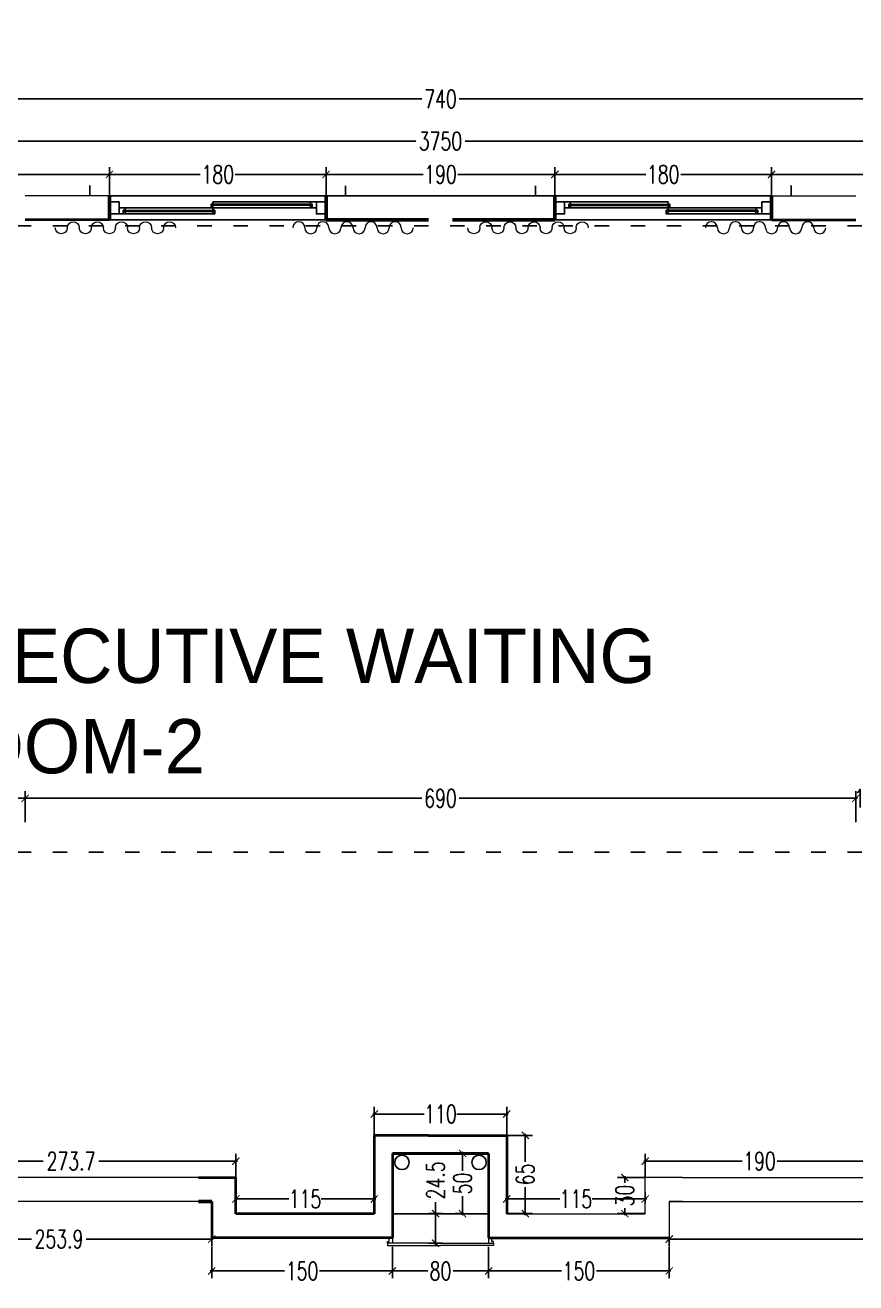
# Model space of a CAD drawing. Header units: centimetres. Extents: x -3207095 to 15275363, y -32656 to 4798027.
# Drawn here: x 686985 to 687675, y 4471515 to 4472559 of the extents above; entities that cross this region are included whole.
import ezdxf

# ---------------------------------------------------------------- set-up
doc = ezdxf.new("R2010")
doc.units = ezdxf.units.CM
doc.linetypes.add('ACAD_ISO03W100', pattern=[30, 12, -18])
doc.linetypes.add('DUZ', pattern=[500, 500])
doc.layers.get('0').update_dxf_attribs({"color": 1, "linetype": 'DUZ'})
for name, color, linetype in [('AGAC', 116, 'Continuous'), ('DIM', 1, 'DUZ'), ('PEN', 161, 'Continuous'), ('söve', 26, 'DUZ'), ('TESİSAT', 57, 'Continuous')]:
    doc.layers.add(name, color=color, linetype=linetype)
for name, color, linetype, lineweight in [('cam', 143, 'Continuous', 20), ('DUV', 220, 'Continuous', 50), ('DUVAR', 7, 'Continuous', 35), ('FE_PERDE', 205, 'Continuous', 15), ('gor25', 142, 'Continuous', 25), ('iç duvar', 7, 'Continuous', 50), ('KAPEN', 151, 'Continuous', 9)]:
    doc.layers.add(name, color=color, linetype=linetype, lineweight=lineweight)
doc.styles.add('DIM', font='ROMANSTW.SHX', dxfattribs={"width": 0.7})
doc.dimstyles.new('1_100', dxfattribs={"dimtxt": 15, "dimasz": 6, "dimexe": 6, "dimexo": 0, "dimgap": 2, "dimtad": 0, "dimdec": 1, "dimzin": 11, "dimdsep": 46, "dimtxsty": 'DIM', "dimblk": 'ARCHTICK', "dimcen": 3, "dimdle": 1.25, "dimclrt": 2, "dimadec": 0, "dimazin": 0, "dimtfac": 1.25, "dimtdec": 1, "dimtix": 1, "dimtofl": 0, "dimtmove": 1, "dimatfit": 3, "dimldrblk": 'ARCHTICK', "dimfxl": 20, "dimfxlon": 1, "dimtolj": 1, "dimtzin": 0, "dimarcsym": 0})

# ---------------------------------------------------------------- blocks, each defined once
blk = doc.blocks.new('GEN_BLOCK00601')
at = {"linetype": 'Continuous', "ltscale": 50}
for centre, start, end in [((50, 50), 0, 180), ((150, 50), 180, 0), ((250, 50), 0, 180), ((350, 50), 180, 0), ((450, 50), 0, 180), ((550, 50), 180, 0), ((650, 50), 0, 180), ((750, 50), 180, 0), ((850, 50), 0, 180), ((950, 50), 180, 0)]:
    blk.add_arc(centre, 50, start, end, dxfattribs=at)
for tag in ['FLOOR', 'Sfb']:
    blk.add_attdef(tag, (0, 0), '', height=1)
blk = doc.blocks.new('_ArchTick')
at = {"color": 0, "linetype": 'ByBlock', "const_width": 0.15}
blk.add_lwpolyline([(-0.5, -0.5), (0.5, 0.5)], dxfattribs=at)
blk = doc.blocks.new('*D561')
at = {"layer": 'Defpoints', "color": 0, "linetype": 'Continuous', "lineweight": 5, "transparency": 16777216}
for p in [(687055.2, 4472434.8), (686865.2, 4472417), (687055.2, 4472417)]:
    blk.add_point(p, dxfattribs=at)
at = {"layer": 'DIM', "color": 0, "linetype": 'Continuous', "lineweight": -2, "transparency": 16777216}
for p, q in [((686864, 4472434.8), (686945.7, 4472434.8)), ((686865.2, 4472417), (686865.2, 4472440.8)), ((687056.5, 4472434.8), (686974.7, 4472434.8)), ((687055.2, 4472417), (687055.2, 4472440.8))]:
    blk.add_line(p, q, dxfattribs=at)
at = {"layer": 'DIM', "color": 0, "linetype": 'Continuous', "lineweight": -2, "transparency": 16777216, "xscale": 6, "yscale": 6, "zscale": 6, "rotation": 180}
blk.add_blockref('_ArchTick', (686865.2, 4472434.8), dxfattribs=at)
at = {"layer": 'DIM', "color": 0, "linetype": 'Continuous', "lineweight": -2, "transparency": 16777216, "xscale": 6, "yscale": 6, "zscale": 6}
blk.add_blockref('_ArchTick', (687055.2, 4472434.8), dxfattribs=at)
at = {"layer": 'DIM', "color": 2, "linetype": 'Continuous', "lineweight": 5, "transparency": 16777216, "insert": (686960.2, 4472434.8), "char_height": 15, "attachment_point": 5, "style": 'DIM'}
blk.add_mtext('\\A1;190', dxfattribs=at)
blk = doc.blocks.new('*D562')
at = {"layer": 'Defpoints', "color": 0, "linetype": 'Continuous', "lineweight": 5, "transparency": 16777216}
for p in [(687235.2, 4472434.8), (687055.2, 4472417), (687235.2, 4472417)]:
    blk.add_point(p, dxfattribs=at)
at = {"layer": 'DIM', "color": 0, "linetype": 'Continuous', "lineweight": -2, "transparency": 16777216}
for p, q in [((687054, 4472434.8), (687130.7, 4472434.8)), ((687055.2, 4472417), (687055.2, 4472440.8)), ((687236.5, 4472434.8), (687159.7, 4472434.8)), ((687235.2, 4472417), (687235.2, 4472440.8))]:
    blk.add_line(p, q, dxfattribs=at)
at = {"layer": 'DIM', "color": 0, "linetype": 'Continuous', "lineweight": -2, "transparency": 16777216, "xscale": 6, "yscale": 6, "zscale": 6, "rotation": 180}
blk.add_blockref('_ArchTick', (687055.2, 4472434.8), dxfattribs=at)
at = {"layer": 'DIM', "color": 0, "linetype": 'Continuous', "lineweight": -2, "transparency": 16777216, "xscale": 6, "yscale": 6, "zscale": 6}
blk.add_blockref('_ArchTick', (687235.2, 4472434.8), dxfattribs=at)
at = {"layer": 'DIM', "color": 2, "linetype": 'Continuous', "lineweight": 5, "transparency": 16777216, "insert": (687145.2, 4472434.8), "char_height": 15, "attachment_point": 5, "style": 'DIM'}
blk.add_mtext('\\A1;180', dxfattribs=at)
blk = doc.blocks.new('*D563')
at = {"layer": 'Defpoints', "color": 0, "linetype": 'Continuous', "lineweight": 5, "transparency": 16777216}
for p in [(687425.2, 4472434.8), (687235.2, 4472417), (687425.2, 4472417)]:
    blk.add_point(p, dxfattribs=at)
at = {"layer": 'DIM', "color": 0, "linetype": 'Continuous', "lineweight": -2, "transparency": 16777216}
for p, q in [((687234, 4472434.8), (687315.7, 4472434.8)), ((687235.2, 4472417), (687235.2, 4472440.8)), ((687426.5, 4472434.8), (687344.7, 4472434.8)), ((687425.2, 4472417), (687425.2, 4472440.8))]:
    blk.add_line(p, q, dxfattribs=at)
at = {"layer": 'DIM', "color": 0, "linetype": 'Continuous', "lineweight": -2, "transparency": 16777216, "xscale": 6, "yscale": 6, "zscale": 6, "rotation": 180}
blk.add_blockref('_ArchTick', (687235.2, 4472434.8), dxfattribs=at)
at = {"layer": 'DIM', "color": 0, "linetype": 'Continuous', "lineweight": -2, "transparency": 16777216, "xscale": 6, "yscale": 6, "zscale": 6}
blk.add_blockref('_ArchTick', (687425.2, 4472434.8), dxfattribs=at)
at = {"layer": 'DIM', "color": 2, "linetype": 'Continuous', "lineweight": 5, "transparency": 16777216, "insert": (687330.2, 4472434.8), "char_height": 15, "attachment_point": 5, "style": 'DIM'}
blk.add_mtext('\\A1;190', dxfattribs=at)
blk = doc.blocks.new('*D564')
at = {"layer": 'Defpoints', "color": 0, "linetype": 'Continuous', "lineweight": 5, "transparency": 16777216}
for p in [(687605.2, 4472434.8), (687425.2, 4472417), (687605.2, 4472417)]:
    blk.add_point(p, dxfattribs=at)
at = {"layer": 'DIM', "color": 0, "linetype": 'Continuous', "lineweight": -2, "transparency": 16777216}
for p, q in [((687424, 4472434.8), (687500.7, 4472434.8)), ((687425.2, 4472417), (687425.2, 4472440.8)), ((687606.5, 4472434.8), (687529.7, 4472434.8)), ((687605.2, 4472417), (687605.2, 4472440.8))]:
    blk.add_line(p, q, dxfattribs=at)
at = {"layer": 'DIM', "color": 0, "linetype": 'Continuous', "lineweight": -2, "transparency": 16777216, "xscale": 6, "yscale": 6, "zscale": 6, "rotation": 180}
blk.add_blockref('_ArchTick', (687425.2, 4472434.8), dxfattribs=at)
at = {"layer": 'DIM', "color": 0, "linetype": 'Continuous', "lineweight": -2, "transparency": 16777216, "xscale": 6, "yscale": 6, "zscale": 6}
blk.add_blockref('_ArchTick', (687605.2, 4472434.8), dxfattribs=at)
at = {"layer": 'DIM', "color": 2, "linetype": 'Continuous', "lineweight": 5, "transparency": 16777216, "insert": (687515.2, 4472434.8), "char_height": 15, "attachment_point": 5, "style": 'DIM'}
blk.add_mtext('\\A1;180', dxfattribs=at)
blk = doc.blocks.new('*D565')
at = {"layer": 'Defpoints', "color": 0, "linetype": 'Continuous', "lineweight": 5, "transparency": 16777216}
for p in [(687795.2, 4472434.8), (687605.2, 4472417), (687795.2, 4472417)]:
    blk.add_point(p, dxfattribs=at)
at = {"layer": 'DIM', "color": 0, "linetype": 'Continuous', "lineweight": -2, "transparency": 16777216}
for p, q in [((687604, 4472434.8), (687685.7, 4472434.8)), ((687605.2, 4472417), (687605.2, 4472440.8)), ((687796.5, 4472434.8), (687714.7, 4472434.8)), ((687795.2, 4472417), (687795.2, 4472440.8))]:
    blk.add_line(p, q, dxfattribs=at)
at = {"layer": 'DIM', "color": 0, "linetype": 'Continuous', "lineweight": -2, "transparency": 16777216, "xscale": 6, "yscale": 6, "zscale": 6, "rotation": 180}
blk.add_blockref('_ArchTick', (687605.2, 4472434.8), dxfattribs=at)
at = {"layer": 'DIM', "color": 0, "linetype": 'Continuous', "lineweight": -2, "transparency": 16777216, "xscale": 6, "yscale": 6, "zscale": 6}
blk.add_blockref('_ArchTick', (687795.2, 4472434.8), dxfattribs=at)
at = {"layer": 'DIM', "color": 2, "linetype": 'Continuous', "lineweight": 5, "transparency": 16777216, "insert": (687700.2, 4472434.8), "char_height": 15, "attachment_point": 5, "style": 'DIM'}
blk.add_mtext('\\A1;190', dxfattribs=at)
blk = doc.blocks.new('*D576')
at = {"layer": 'Defpoints', "color": 0, "linetype": 'Continuous', "lineweight": 5, "transparency": 16777216}
for p in [(687700.2, 4472558.7), (687700.2, 4472497.4), (686960.2, 4472485.5)]:
    blk.add_point(p, dxfattribs=at)
at = {"layer": 'DIM', "color": 0, "linetype": 'Continuous', "lineweight": -2, "transparency": 16777216}
for p, q in [((687700.2, 4472517.4), (687700.2, 4472491.4)), ((686959, 4472497.4), (687314.7, 4472497.4)), ((686960.2, 4472485.5), (686960.2, 4472503.4)), ((687701.5, 4472497.4), (687345.7, 4472497.4))]:
    blk.add_line(p, q, dxfattribs=at)
at = {"layer": 'DIM', "color": 0, "linetype": 'Continuous', "lineweight": -2, "transparency": 16777216, "xscale": 6, "yscale": 6, "zscale": 6, "rotation": 180}
blk.add_blockref('_ArchTick', (686960.2, 4472497.4), dxfattribs=at)
at = {"layer": 'DIM', "color": 0, "linetype": 'Continuous', "lineweight": -2, "transparency": 16777216, "xscale": 6, "yscale": 6, "zscale": 6}
blk.add_blockref('_ArchTick', (687700.2, 4472497.4), dxfattribs=at)
at = {"layer": 'DIM', "color": 2, "linetype": 'Continuous', "lineweight": 5, "transparency": 16777216, "insert": (687330.2, 4472497.4), "char_height": 15, "attachment_point": 5, "style": 'DIM'}
blk.add_mtext('\\A1;740', dxfattribs=at)
blk = doc.blocks.new('*D553')
at = {"layer": 'Defpoints', "color": 0, "linetype": 'Continuous', "lineweight": 5, "transparency": 16777216}
for p in [(685455.2, 4472462.4), (685455.2, 4472440.8), (689205.2, 4472440.8)]:
    blk.add_point(p, dxfattribs=at)
at = {"layer": 'DIM', "color": 0, "linetype": 'Continuous', "lineweight": -2, "transparency": 16777216}
for p, q in [((685455.2, 4472442.4), (685455.2, 4472468.4)), ((689205.2, 4472442.4), (689205.2, 4472468.4)), ((685454, 4472462.4), (687309.7, 4472462.4)), ((689206.5, 4472462.4), (687350.7, 4472462.4))]:
    blk.add_line(p, q, dxfattribs=at)
at = {"layer": 'DIM', "color": 0, "linetype": 'Continuous', "lineweight": -2, "transparency": 16777216, "xscale": 6, "yscale": 6, "zscale": 6, "rotation": 180}
blk.add_blockref('_ArchTick', (685455.2, 4472462.4), dxfattribs=at)
at = {"layer": 'DIM', "color": 0, "linetype": 'Continuous', "lineweight": -2, "transparency": 16777216, "xscale": 6, "yscale": 6, "zscale": 6}
blk.add_blockref('_ArchTick', (689205.2, 4472462.4), dxfattribs=at)
at = {"layer": 'DIM', "color": 2, "linetype": 'Continuous', "lineweight": 5, "transparency": 16777216, "insert": (687330.2, 4472462.4), "char_height": 15, "attachment_point": 5, "style": 'DIM'}
blk.add_mtext('\\A1;3750', dxfattribs=at)
blk = doc.blocks.new('*D964')
at = {"layer": 'Defpoints', "color": 0, "linetype": 'Continuous', "lineweight": 5, "transparency": 16777216}
for p in [(686886.3, 4471582), (687140.2, 4471582), (687140.2, 4471550.9)]:
    blk.add_point(p, dxfattribs=at)
at = {"layer": 'DIM', "color": 0, "linetype": 'Continuous', "lineweight": -2, "transparency": 16777216}
for p, q in [((686886.3, 4471570.9), (686886.3, 4471544.9)), ((687140.2, 4471570.9), (687140.2, 4471544.9)), ((686885.1, 4471550.9), (686990.5, 4471550.9)), ((687141.5, 4471550.9), (687036, 4471550.9))]:
    blk.add_line(p, q, dxfattribs=at)
at = {"layer": 'DIM', "color": 0, "linetype": 'Continuous', "lineweight": -2, "transparency": 16777216, "xscale": 6, "yscale": 6, "zscale": 6, "rotation": 180}
blk.add_blockref('_ArchTick', (686886.3, 4471550.9), dxfattribs=at)
at = {"layer": 'DIM', "color": 0, "linetype": 'Continuous', "lineweight": -2, "transparency": 16777216, "xscale": 6, "yscale": 6, "zscale": 6}
blk.add_blockref('_ArchTick', (687140.2, 4471550.9), dxfattribs=at)
at = {"layer": 'DIM', "color": 2, "linetype": 'Continuous', "lineweight": 5, "transparency": 16777216, "insert": (687013.3, 4471550.9), "char_height": 15, "attachment_point": 5, "style": 'DIM'}
blk.add_mtext('\\A1;253.9', dxfattribs=at)
blk = doc.blocks.new('*D965')
at = {"layer": 'Defpoints', "color": 0, "linetype": 'Continuous', "lineweight": 5, "transparency": 16777216}
for p in [(687290.2, 4471552), (687140.2, 4471544.9), (687290.2, 4471524.4)]:
    blk.add_point(p, dxfattribs=at)
at = {"layer": 'DIM', "color": 0, "linetype": 'Continuous', "lineweight": -2, "transparency": 16777216}
for p, q in [((687140.2, 4471544.4), (687140.2, 4471518.4)), ((687290.2, 4471544.4), (687290.2, 4471518.4)), ((687139, 4471524.4), (687200.7, 4471524.4)), ((687291.5, 4471524.4), (687229.7, 4471524.4))]:
    blk.add_line(p, q, dxfattribs=at)
at = {"layer": 'DIM', "color": 0, "linetype": 'Continuous', "lineweight": -2, "transparency": 16777216, "xscale": 6, "yscale": 6, "zscale": 6, "rotation": 180}
blk.add_blockref('_ArchTick', (687140.2, 4471524.4), dxfattribs=at)
at = {"layer": 'DIM', "color": 0, "linetype": 'Continuous', "lineweight": -2, "transparency": 16777216, "xscale": 6, "yscale": 6, "zscale": 6}
blk.add_blockref('_ArchTick', (687290.2, 4471524.4), dxfattribs=at)
at = {"layer": 'DIM', "color": 2, "linetype": 'Continuous', "lineweight": 5, "transparency": 16777216, "insert": (687215.2, 4471524.4), "char_height": 15, "attachment_point": 5, "style": 'DIM'}
blk.add_mtext('\\A1;150', dxfattribs=at)
blk = doc.blocks.new('*D966')
at = {"layer": 'Defpoints', "color": 0, "linetype": 'Continuous', "lineweight": 5, "transparency": 16777216}
for p in [(687290.2, 4471547.5), (687370.2, 4471547.5), (687370.2, 4471524.4)]:
    blk.add_point(p, dxfattribs=at)
at = {"layer": 'DIM', "color": 0, "linetype": 'Continuous', "lineweight": -2, "transparency": 16777216}
for p, q in [((687290.2, 4471544.4), (687290.2, 4471518.4)), ((687370.2, 4471544.4), (687370.2, 4471518.4)), ((687289, 4471524.4), (687319.7, 4471524.4)), ((687371.5, 4471524.4), (687340.7, 4471524.4))]:
    blk.add_line(p, q, dxfattribs=at)
at = {"layer": 'DIM', "color": 0, "linetype": 'Continuous', "lineweight": -2, "transparency": 16777216, "xscale": 6, "yscale": 6, "zscale": 6, "rotation": 180}
blk.add_blockref('_ArchTick', (687290.2, 4471524.4), dxfattribs=at)
at = {"layer": 'DIM', "color": 0, "linetype": 'Continuous', "lineweight": -2, "transparency": 16777216, "xscale": 6, "yscale": 6, "zscale": 6}
blk.add_blockref('_ArchTick', (687370.2, 4471524.4), dxfattribs=at)
at = {"layer": 'DIM', "color": 2, "linetype": 'Continuous', "lineweight": 5, "transparency": 16777216, "insert": (687330.2, 4471524.4), "char_height": 15, "attachment_point": 5, "style": 'DIM'}
blk.add_mtext('\\A1;80', dxfattribs=at)
blk = doc.blocks.new('*D967')
at = {"layer": 'Defpoints', "color": 0, "linetype": 'Continuous', "lineweight": 5, "transparency": 16777216}
for p in [(687370.2, 4471547.5), (687520.2, 4471552), (687520.2, 4471524.4)]:
    blk.add_point(p, dxfattribs=at)
at = {"layer": 'DIM', "color": 0, "linetype": 'Continuous', "lineweight": -2, "transparency": 16777216}
for p, q in [((687370.2, 4471544.4), (687370.2, 4471518.4)), ((687520.2, 4471544.4), (687520.2, 4471518.4)), ((687369, 4471524.4), (687430.7, 4471524.4)), ((687521.5, 4471524.4), (687459.7, 4471524.4))]:
    blk.add_line(p, q, dxfattribs=at)
at = {"layer": 'DIM', "color": 0, "linetype": 'Continuous', "lineweight": -2, "transparency": 16777216, "xscale": 6, "yscale": 6, "zscale": 6, "rotation": 180}
blk.add_blockref('_ArchTick', (687370.2, 4471524.4), dxfattribs=at)
at = {"layer": 'DIM', "color": 0, "linetype": 'Continuous', "lineweight": -2, "transparency": 16777216, "xscale": 6, "yscale": 6, "zscale": 6}
blk.add_blockref('_ArchTick', (687520.2, 4471524.4), dxfattribs=at)
at = {"layer": 'DIM', "color": 2, "linetype": 'Continuous', "lineweight": 5, "transparency": 16777216, "insert": (687445.2, 4471524.4), "char_height": 15, "attachment_point": 5, "style": 'DIM'}
blk.add_mtext('\\A1;150', dxfattribs=at)
blk = doc.blocks.new('*D968')
at = {"layer": 'Defpoints', "color": 0, "linetype": 'Continuous', "lineweight": 5, "transparency": 16777216}
for p in [(687520.2, 4471552), (687880.2, 4471552), (687880.2, 4471550.9)]:
    blk.add_point(p, dxfattribs=at)
at = {"layer": 'DIM', "color": 0, "linetype": 'Continuous', "lineweight": -2, "transparency": 16777216}
for p, q in [((687519, 4471550.9), (687684.7, 4471550.9)), ((687520.2, 4471552), (687520.2, 4471544.9)), ((687881.5, 4471550.9), (687715.7, 4471550.9)), ((687880.2, 4471552), (687880.2, 4471544.9))]:
    blk.add_line(p, q, dxfattribs=at)
at = {"layer": 'DIM', "color": 0, "linetype": 'Continuous', "lineweight": -2, "transparency": 16777216, "xscale": 6, "yscale": 6, "zscale": 6, "rotation": 180}
blk.add_blockref('_ArchTick', (687520.2, 4471550.9), dxfattribs=at)
at = {"layer": 'DIM', "color": 0, "linetype": 'Continuous', "lineweight": -2, "transparency": 16777216, "xscale": 6, "yscale": 6, "zscale": 6}
blk.add_blockref('_ArchTick', (687880.2, 4471550.9), dxfattribs=at)
at = {"layer": 'DIM', "color": 2, "linetype": 'Continuous', "lineweight": 5, "transparency": 16777216, "insert": (687700.2, 4471550.9), "char_height": 15, "attachment_point": 5, "style": 'DIM'}
blk.add_mtext('\\A1;360', dxfattribs=at)
blk = doc.blocks.new('*D984')
at = {"layer": 'Defpoints', "color": 0, "linetype": 'Continuous', "lineweight": 5, "transparency": 16777216}
for p in [(687349.6, 4471622), (687348.5, 4471572), (687349.6, 4471572)]:
    blk.add_point(p, dxfattribs=at)
at = {"layer": 'DIM', "color": 0, "linetype": 'Continuous', "lineweight": -2, "transparency": 16777216}
for p, q in [((687349.6, 4471622), (687342.5, 4471622)), ((687348.5, 4471623.2), (687348.5, 4471607.5)), ((687348.5, 4471570.7), (687348.5, 4471586.5)), ((687349.6, 4471572), (687342.5, 4471572))]:
    blk.add_line(p, q, dxfattribs=at)
at = {"layer": 'DIM', "color": 0, "linetype": 'Continuous', "lineweight": -2, "transparency": 16777216, "xscale": 6, "yscale": 6, "zscale": 6}
for p, rotation in [((687348.5, 4471622), 90), ((687348.5, 4471572), 270)]:
    blk.add_blockref('_ArchTick', p, dxfattribs=dict(at, rotation=rotation))
at = {"layer": 'DIM', "color": 2, "linetype": 'Continuous', "lineweight": 5, "transparency": 16777216, "insert": (687348.5, 4471597), "char_height": 15, "attachment_point": 5, "rotation": 90, "style": 'DIM'}
blk.add_mtext('\\A1;50', dxfattribs=at)
blk = doc.blocks.new('*D983')
at = {"layer": 'Defpoints', "color": 0, "linetype": 'Continuous', "lineweight": 5, "transparency": 16777216}
for p in [(687320.1, 4471572), (687320.1, 4471547.5), (687326.1, 4471547.5)]:
    blk.add_point(p, dxfattribs=at)
at = {"layer": 'DIM', "color": 0, "linetype": 'Continuous', "lineweight": -2, "transparency": 16777216}
for p, q in [((687326.1, 4471581.6), (687326.1, 4471572)), ((687320.1, 4471572), (687332.1, 4471572)), ((687326.1, 4471573.2), (687326.1, 4471546.2)), ((687320.1, 4471547.5), (687332.1, 4471547.5))]:
    blk.add_line(p, q, dxfattribs=at)
at = {"layer": 'DIM', "color": 0, "linetype": 'Continuous', "lineweight": -2, "transparency": 16777216, "xscale": 6, "yscale": 6, "zscale": 6}
for p, rotation in [((687326.1, 4471572), 90), ((687326.1, 4471547.5), 270)]:
    blk.add_blockref('_ArchTick', p, dxfattribs=dict(at, rotation=rotation))
at = {"layer": 'DIM', "color": 2, "linetype": 'Continuous', "lineweight": 5, "transparency": 16777216, "insert": (687326.1, 4471599.6), "char_height": 15, "attachment_point": 5, "rotation": 90, "style": 'DIM'}
blk.add_mtext('\\A1;24.5', dxfattribs=at)
blk = doc.blocks.new('*D1023')
at = {"layer": 'Defpoints', "color": 0, "linetype": 'Continuous', "lineweight": 5, "transparency": 16777216}
for p in [(687160.2, 4471615.6), (686886.5, 4471602), (687160.2, 4471602)]:
    blk.add_point(p, dxfattribs=at)
at = {"layer": 'DIM', "color": 0, "linetype": 'Continuous', "lineweight": -2, "transparency": 16777216}
for p, q in [((686886.5, 4471602), (686886.5, 4471621.6)), ((687160.2, 4471602), (687160.2, 4471621.6)), ((686885.2, 4471615.6), (687000.3, 4471615.6)), ((687161.5, 4471615.6), (687046.3, 4471615.6))]:
    blk.add_line(p, q, dxfattribs=at)
at = {"layer": 'DIM', "color": 0, "linetype": 'Continuous', "lineweight": -2, "transparency": 16777216, "xscale": 6, "yscale": 6, "zscale": 6, "rotation": 180}
blk.add_blockref('_ArchTick', (686886.5, 4471615.6), dxfattribs=at)
at = {"layer": 'DIM', "color": 0, "linetype": 'Continuous', "lineweight": -2, "transparency": 16777216, "xscale": 6, "yscale": 6, "zscale": 6}
blk.add_blockref('_ArchTick', (687160.2, 4471615.6), dxfattribs=at)
at = {"layer": 'DIM', "color": 2, "linetype": 'Continuous', "lineweight": 5, "transparency": 16777216, "insert": (687023.3, 4471615.6), "char_height": 15, "attachment_point": 5, "style": 'DIM'}
blk.add_mtext('\\A1;273.7', dxfattribs=at)
blk = doc.blocks.new('*D1024')
at = {"layer": 'Defpoints', "color": 0, "linetype": 'Continuous', "lineweight": 5, "transparency": 16777216}
for p in [(687160.2, 4471587), (687275.2, 4471587), (687275.2, 4471584.2)]:
    blk.add_point(p, dxfattribs=at)
at = {"layer": 'DIM', "color": 0, "linetype": 'Continuous', "lineweight": -2, "transparency": 16777216}
for p, q in [((687159, 4471584.2), (687204.2, 4471584.2)), ((687160.2, 4471587), (687160.2, 4471578.2)), ((687276.5, 4471584.2), (687231.2, 4471584.2)), ((687275.2, 4471587), (687275.2, 4471578.2))]:
    blk.add_line(p, q, dxfattribs=at)
at = {"layer": 'DIM', "color": 0, "linetype": 'Continuous', "lineweight": -2, "transparency": 16777216, "xscale": 6, "yscale": 6, "zscale": 6, "rotation": 180}
blk.add_blockref('_ArchTick', (687160.2, 4471584.2), dxfattribs=at)
at = {"layer": 'DIM', "color": 0, "linetype": 'Continuous', "lineweight": -2, "transparency": 16777216, "xscale": 6, "yscale": 6, "zscale": 6}
blk.add_blockref('_ArchTick', (687275.2, 4471584.2), dxfattribs=at)
at = {"layer": 'DIM', "color": 2, "linetype": 'Continuous', "lineweight": 5, "transparency": 16777216, "insert": (687217.7, 4471584.2), "char_height": 15, "attachment_point": 5, "style": 'DIM'}
blk.add_mtext('\\A1;115', dxfattribs=at)
blk = doc.blocks.new('*D1025')
at = {"layer": 'Defpoints', "color": 0, "linetype": 'Continuous', "lineweight": 5, "transparency": 16777216}
for p in [(687385.2, 4471654.7), (687275.2, 4471637), (687385.2, 4471637)]:
    blk.add_point(p, dxfattribs=at)
at = {"layer": 'DIM', "color": 0, "linetype": 'Continuous', "lineweight": -2, "transparency": 16777216}
for p, q in [((687274, 4471654.7), (687316.7, 4471654.7)), ((687275.2, 4471637), (687275.2, 4471660.7)), ((687386.5, 4471654.7), (687343.7, 4471654.7)), ((687385.2, 4471637), (687385.2, 4471660.7))]:
    blk.add_line(p, q, dxfattribs=at)
at = {"layer": 'DIM', "color": 0, "linetype": 'Continuous', "lineweight": -2, "transparency": 16777216, "xscale": 6, "yscale": 6, "zscale": 6, "rotation": 180}
blk.add_blockref('_ArchTick', (687275.2, 4471654.7), dxfattribs=at)
at = {"layer": 'DIM', "color": 0, "linetype": 'Continuous', "lineweight": -2, "transparency": 16777216, "xscale": 6, "yscale": 6, "zscale": 6}
blk.add_blockref('_ArchTick', (687385.2, 4471654.7), dxfattribs=at)
at = {"layer": 'DIM', "color": 2, "linetype": 'Continuous', "lineweight": 5, "transparency": 16777216, "insert": (687330.2, 4471654.7), "char_height": 15, "attachment_point": 5, "style": 'DIM'}
blk.add_mtext('\\A1;110', dxfattribs=at)
blk = doc.blocks.new('*D1026')
at = {"layer": 'Defpoints', "color": 0, "linetype": 'Continuous', "lineweight": 5, "transparency": 16777216}
for p in [(687385.2, 4471637), (687385.2, 4471572), (687400.6, 4471572)]:
    blk.add_point(p, dxfattribs=at)
at = {"layer": 'DIM', "color": 0, "linetype": 'Continuous', "lineweight": -2, "transparency": 16777216}
for p, q in [((687385.2, 4471637), (687406.6, 4471637)), ((687400.6, 4471638.2), (687400.6, 4471615)), ((687400.6, 4471570.7), (687400.6, 4471594)), ((687385.2, 4471572), (687406.6, 4471572))]:
    blk.add_line(p, q, dxfattribs=at)
at = {"layer": 'DIM', "color": 0, "linetype": 'Continuous', "lineweight": -2, "transparency": 16777216, "xscale": 6, "yscale": 6, "zscale": 6}
for p, rotation in [((687400.6, 4471637), 90), ((687400.6, 4471572), 270)]:
    blk.add_blockref('_ArchTick', p, dxfattribs=dict(at, rotation=rotation))
at = {"layer": 'DIM', "color": 2, "linetype": 'Continuous', "lineweight": 5, "transparency": 16777216, "insert": (687400.6, 4471604.5), "char_height": 15, "attachment_point": 5, "rotation": 90, "style": 'DIM'}
blk.add_mtext('\\A1;65', dxfattribs=at)
blk = doc.blocks.new('*D1027')
at = {"layer": 'Defpoints', "color": 0, "linetype": 'Continuous', "lineweight": 5, "transparency": 16777216}
for p in [(687385.2, 4471580.8), (687500.2, 4471584.2), (687500.2, 4471580.8)]:
    blk.add_point(p, dxfattribs=at)
at = {"layer": 'DIM', "color": 0, "linetype": 'Continuous', "lineweight": -2, "transparency": 16777216}
for p, q in [((687385.2, 4471580.8), (687385.2, 4471590.2)), ((687500.2, 4471580.8), (687500.2, 4471590.2)), ((687384, 4471584.2), (687429.2, 4471584.2)), ((687501.5, 4471584.2), (687456.2, 4471584.2))]:
    blk.add_line(p, q, dxfattribs=at)
at = {"layer": 'DIM', "color": 0, "linetype": 'Continuous', "lineweight": -2, "transparency": 16777216, "xscale": 6, "yscale": 6, "zscale": 6, "rotation": 180}
blk.add_blockref('_ArchTick', (687385.2, 4471584.2), dxfattribs=at)
at = {"layer": 'DIM', "color": 0, "linetype": 'Continuous', "lineweight": -2, "transparency": 16777216, "xscale": 6, "yscale": 6, "zscale": 6}
blk.add_blockref('_ArchTick', (687500.2, 4471584.2), dxfattribs=at)
at = {"layer": 'DIM', "color": 2, "linetype": 'Continuous', "lineweight": 5, "transparency": 16777216, "insert": (687442.7, 4471584.2), "char_height": 15, "attachment_point": 5, "style": 'DIM'}
blk.add_mtext('\\A1;115', dxfattribs=at)
blk = doc.blocks.new('*D1028')
at = {"layer": 'Defpoints', "color": 0, "linetype": 'Continuous', "lineweight": 5, "transparency": 16777216}
for p in [(687690.2, 4471615.6), (687500.2, 4471602), (687690.2, 4471602)]:
    blk.add_point(p, dxfattribs=at)
at = {"layer": 'DIM', "color": 0, "linetype": 'Continuous', "lineweight": -2, "transparency": 16777216}
for p, q in [((687500.2, 4471602), (687500.2, 4471621.6)), ((687690.2, 4471602), (687690.2, 4471621.6)), ((687499, 4471615.6), (687580.7, 4471615.6)), ((687691.5, 4471615.6), (687609.7, 4471615.6))]:
    blk.add_line(p, q, dxfattribs=at)
at = {"layer": 'DIM', "color": 0, "linetype": 'Continuous', "lineweight": -2, "transparency": 16777216, "xscale": 6, "yscale": 6, "zscale": 6, "rotation": 180}
blk.add_blockref('_ArchTick', (687500.2, 4471615.6), dxfattribs=at)
at = {"layer": 'DIM', "color": 0, "linetype": 'Continuous', "lineweight": -2, "transparency": 16777216, "xscale": 6, "yscale": 6, "zscale": 6}
blk.add_blockref('_ArchTick', (687690.2, 4471615.6), dxfattribs=at)
at = {"layer": 'DIM', "color": 2, "linetype": 'Continuous', "lineweight": 5, "transparency": 16777216, "insert": (687595.2, 4471615.6), "char_height": 15, "attachment_point": 5, "style": 'DIM'}
blk.add_mtext('\\A1;190', dxfattribs=at)
blk = doc.blocks.new('*D1029')
at = {"layer": 'Defpoints', "color": 0, "linetype": 'Continuous', "lineweight": 5, "transparency": 16777216}
for p in [(687483.3, 4471602), (687500.2, 4471602), (687500.2, 4471572)]:
    blk.add_point(p, dxfattribs=at)
at = {"layer": 'DIM', "color": 0, "linetype": 'Continuous', "lineweight": -2, "transparency": 16777216}
for p, q in [((687500.2, 4471602), (687477.3, 4471602)), ((687483.3, 4471603.2), (687483.3, 4471597.5)), ((687500.2, 4471572), (687477.3, 4471572)), ((687483.3, 4471570.7), (687483.3, 4471576.5))]:
    blk.add_line(p, q, dxfattribs=at)
at = {"layer": 'DIM', "color": 0, "linetype": 'Continuous', "lineweight": -2, "transparency": 16777216, "xscale": 6, "yscale": 6, "zscale": 6}
for p, rotation in [((687483.3, 4471602), 90), ((687483.3, 4471572), 270)]:
    blk.add_blockref('_ArchTick', p, dxfattribs=dict(at, rotation=rotation))
at = {"layer": 'DIM', "color": 2, "linetype": 'Continuous', "lineweight": 5, "transparency": 16777216, "insert": (687483.3, 4471587), "char_height": 15, "attachment_point": 5, "rotation": 90, "style": 'DIM'}
blk.add_mtext('\\A1;30', dxfattribs=at)
blk = doc.blocks.new('*D1035')
at = {"layer": 'Defpoints', "color": 0, "linetype": 'Continuous', "lineweight": 5, "transparency": 16777216}
for p in [(687675.2, 4471916.8), (687675.2, 4471897), (687690.2, 4471897)]:
    blk.add_point(p, dxfattribs=at)
at = {"layer": 'DIM', "color": 0, "linetype": 'Continuous', "lineweight": -2, "transparency": 16777216}
for p, q in [((687675.2, 4471897), (687675.2, 4471922.8)), ((687690.2, 4471897), (687690.2, 4471922.8)), ((687675.2, 4471916.8), (687669.2, 4471916.8)), ((687690.2, 4471916.8), (687696.2, 4471916.8))]:
    blk.add_line(p, q, dxfattribs=at)
at = {"layer": 'DIM', "color": 0, "linetype": 'Continuous', "lineweight": -2, "transparency": 16777216, "xscale": 6, "yscale": 6, "zscale": 6}
blk.add_blockref('_ArchTick', (687675.2, 4471916.8), dxfattribs=at)
at = {"layer": 'DIM', "color": 0, "linetype": 'Continuous', "lineweight": -2, "transparency": 16777216, "xscale": 6, "yscale": 6, "zscale": 6, "rotation": 180}
blk.add_blockref('_ArchTick', (687690.2, 4471916.8), dxfattribs=at)
at = {"layer": 'DIM', "color": 2, "linetype": 'Continuous', "lineweight": 5, "transparency": 16777216, "insert": (687682.7, 4471916.8), "char_height": 15, "attachment_point": 5, "style": 'DIM'}
blk.add_mtext('\\A1;15', dxfattribs=at)
blk = doc.blocks.new('*D1036')
at = {"layer": 'Defpoints', "color": 0, "linetype": 'Continuous', "lineweight": 5, "transparency": 16777216}
for p in [(686985.2, 4471916.8), (686985.2, 4471897), (687675.2, 4471897)]:
    blk.add_point(p, dxfattribs=at)
at = {"layer": 'DIM', "color": 0, "linetype": 'Continuous', "lineweight": -2, "transparency": 16777216}
for p, q in [((686985.2, 4471897), (686985.2, 4471922.8)), ((687675.2, 4471897), (687675.2, 4471922.8)), ((686984, 4471916.8), (687314.7, 4471916.8)), ((687676.5, 4471916.8), (687345.7, 4471916.8))]:
    blk.add_line(p, q, dxfattribs=at)
at = {"layer": 'DIM', "color": 0, "linetype": 'Continuous', "lineweight": -2, "transparency": 16777216, "xscale": 6, "yscale": 6, "zscale": 6, "rotation": 180}
blk.add_blockref('_ArchTick', (686985.2, 4471916.8), dxfattribs=at)
at = {"layer": 'DIM', "color": 0, "linetype": 'Continuous', "lineweight": -2, "transparency": 16777216, "xscale": 6, "yscale": 6, "zscale": 6}
blk.add_blockref('_ArchTick', (687675.2, 4471916.8), dxfattribs=at)
at = {"layer": 'DIM', "color": 2, "linetype": 'Continuous', "lineweight": 5, "transparency": 16777216, "insert": (687330.2, 4471916.8), "char_height": 15, "attachment_point": 5, "style": 'DIM'}
blk.add_mtext('\\A1;690', dxfattribs=at)
blk = doc.blocks.new('*D1034')
at = {"layer": 'Defpoints', "color": 0, "linetype": 'Continuous', "lineweight": 5, "transparency": 16777216}
for p in [(686935.2, 4471916.8), (686935.2, 4471897), (686985.2, 4471897)]:
    blk.add_point(p, dxfattribs=at)
at = {"layer": 'DIM', "color": 0, "linetype": 'Continuous', "lineweight": -2, "transparency": 16777216}
for p, q in [((686935.2, 4471897), (686935.2, 4471922.8)), ((686985.2, 4471897), (686985.2, 4471922.8)), ((686934, 4471916.8), (686949.7, 4471916.8)), ((686986.5, 4471916.8), (686970.7, 4471916.8))]:
    blk.add_line(p, q, dxfattribs=at)
at = {"layer": 'DIM', "color": 0, "linetype": 'Continuous', "lineweight": -2, "transparency": 16777216, "xscale": 6, "yscale": 6, "zscale": 6, "rotation": 180}
blk.add_blockref('_ArchTick', (686935.2, 4471916.8), dxfattribs=at)
at = {"layer": 'DIM', "color": 0, "linetype": 'Continuous', "lineweight": -2, "transparency": 16777216, "xscale": 6, "yscale": 6, "zscale": 6}
blk.add_blockref('_ArchTick', (686985.2, 4471916.8), dxfattribs=at)
at = {"layer": 'DIM', "color": 2, "linetype": 'Continuous', "lineweight": 5, "transparency": 16777216, "insert": (686960.2, 4471916.8), "char_height": 15, "attachment_point": 5, "style": 'DIM'}
blk.add_mtext('\\A1;50', dxfattribs=at)

msp = doc.modelspace()

# ---------------------------------------------------------------- linework, layer by layer
at = {"color": 232, "linetype": 'ACAD_ISO03W100'}
for p, q in [((689300.2, 4472391.97), (685360.2, 4472391.97)), ((689300.2, 4471871.97), (685360.2, 4471871.97))]:
    msp.add_line(p, q, dxfattribs=at)
at = {"layer": 'AGAC'}
for p, q in [((687055.2, 4472416.97), (687235.2, 4472416.97)), ((687605.2, 4472416.97), (687425.2, 4472416.97)), ((687055.2, 4472396.97), (687235.2, 4472396.97)), ((687605.2, 4472396.97), (687425.2, 4472396.97))]:
    msp.add_line(p, q, dxfattribs=at)
at = {"layer": 'cam'}
for p, q in [((687066.7, 4472404.97), (687142.7, 4472404.97)), ((687066.7, 4472404.47), (687142.7, 4472404.47)), ((687066.7, 4472403.97), (687142.7, 4472403.97)), ((687223.7, 4472409.97), (687139.7, 4472409.97)), ((687223.7, 4472409.47), (687139.7, 4472409.47)), ((687223.7, 4472408.97), (687139.7, 4472408.97)), ((687436.7, 4472409.97), (687520.7, 4472409.97)), ((687436.7, 4472409.47), (687520.7, 4472409.47)), ((687436.7, 4472408.97), (687520.7, 4472408.97)), ((687593.7, 4472404.97), (687517.7, 4472404.97)), ((687593.7, 4472404.47), (687517.7, 4472404.47)), ((687593.7, 4472403.97), (687517.7, 4472403.97))]:
    msp.add_line(p, q, dxfattribs=at)
at = {"layer": 'DUV'}
for p, q in [((687055.2, 4472396.97), (687055.2, 4472416.97)), ((687235.2, 4472396.97), (687235.2, 4472416.97)), ((687425.2, 4472396.97), (687425.2, 4472416.97)), ((687605.2, 4472396.97), (687605.2, 4472416.97)), ((687235.2, 4472396.97), (687320.2, 4472396.97)), ((687425.2, 4472396.97), (687340.2, 4472396.97)), ((687129.09, 4471581.97), (687140.2, 4471581.97))]:
    msp.add_line(p, q, dxfattribs=at)
at = {"layer": 'DUVAR'}
for p, q in [((687055.2, 4472396.97), (687055.2, 4472416.97)), ((687235.2, 4472396.97), (687235.2, 4472416.97)), ((687425.2, 4472396.97), (687425.2, 4472416.97)), ((687605.2, 4472396.97), (687605.2, 4472416.97)), ((687055.2, 4472396.97), (686985.2, 4472396.97)), ((687320.2, 4472396.97), (687235.2, 4472396.97)), ((687340.2, 4472396.97), (687425.2, 4472396.97)), ((687605.2, 4472396.97), (687675.2, 4472396.97)), ((687320.2, 4471636.97), (687275.2, 4471636.97)), ((687275.2, 4471636.97), (687275.2, 4471571.97)), ((687320.2, 4471636.97), (687385.2, 4471636.97)), ((687385.2, 4471636.97), (687385.2, 4471571.97)), ((687370.2, 4471621.97), (687290.2, 4471621.97)), ((687290.2, 4471621.97), (687290.2, 4471551.97)), ((687290.2, 4471621.97), (687370.2, 4471621.97)), ((687370.2, 4471621.97), (687370.2, 4471551.97)), ((687129.09, 4471601.97), (687160.2, 4471601.97)), ((687160.2, 4471571.97), (687160.2, 4471601.97)), ((687140.2, 4471581.97), (687129.09, 4471581.97)), ((687140.2, 4471581.97), (687140.2, 4471551.97)), ((687275.2, 4471571.97), (687160.2, 4471571.97)), ((687290.2, 4471551.97), (687140.2, 4471551.97)), ((687370.2, 4471551.97), (687520.2, 4471551.97))]:
    msp.add_line(p, q, dxfattribs=at)
at = {"layer": 'gor25'}
for p, q in [((687068.2, 4472406.97), (687141.2, 4472406.97)), ((687222.2, 4472411.97), (687141.2, 4472411.97)), ((687222.2, 4472406.97), (687141.2, 4472406.97)), ((687438.2, 4472411.97), (687519.2, 4472411.97)), ((687438.2, 4472406.97), (687519.2, 4472406.97)), ((687592.2, 4472406.97), (687519.2, 4472406.97)), ((687068.2, 4472401.97), (687141.2, 4472401.97)), ((687592.2, 4472401.97), (687519.2, 4472401.97))]:
    msp.add_line(p, q, dxfattribs=at)
at = {"layer": 'iç duvar', "color": 7, "lineweight": 18}
for p, q in [((687055.2, 4472416.97), (686985.2, 4472416.97)), ((687235.2, 4472416.97), (687425.2, 4472416.97)), ((687425.2, 4472416.97), (687235.2, 4472416.97)), ((687605.2, 4472416.97), (687675.2, 4472416.97)), ((687129.09, 4471601.97), (686970.2, 4471601.97)), ((687531.31, 4471601.97), (687500.2, 4471601.97)), ((687500.2, 4471571.97), (687500.2, 4471601.97)), ((687531.31, 4471601.97), (687690.2, 4471601.97)), ((687129.09, 4471581.97), (686955.2, 4471581.97)), ((687531.31, 4471581.97), (687520.2, 4471581.97)), ((687520.2, 4471581.97), (687520.2, 4471551.97)), ((687520.2, 4471581.97), (687531.31, 4471581.97)), ((687531.31, 4471581.97), (687705.2, 4471581.97)), ((687385.2, 4471571.97), (687500.2, 4471571.97))]:
    msp.add_line(p, q, dxfattribs=at)
at = {"layer": 'KAPEN'}
for p, q in [((687290.2, 4471571.97), (687370.2, 4471571.97)), ((687370.2, 4471571.97), (687290.2, 4471571.97))]:
    msp.add_line(p, q, dxfattribs=at)
for points in [[(687290.2, 4471547.47), (687286.2, 4471547.47), (687286.2, 4471548.97), (687287.7, 4471548.97), (687287.7, 4471551.97), (687290.2, 4471551.97), (687290.2, 4471547.47)], [(687370.2, 4471547.47), (687374.2, 4471547.47), (687374.2, 4471548.97), (687372.7, 4471548.97), (687372.7, 4471551.97), (687370.2, 4471551.97), (687370.2, 4471547.47)]]:
    msp.add_lwpolyline(points, close=True, dxfattribs=at)
for points in [[(687330.2, 4471547.47), (687286.2, 4471547.47), (687286.2, 4471545.47), (687330.2, 4471545.47)], [(687330.2, 4471547.47), (687374.2, 4471547.47), (687374.2, 4471545.47), (687330.2, 4471545.47)]]:
    msp.add_lwpolyline(points, dxfattribs=at)
at = {"layer": 'PEN'}
for points in [[(687063.2, 4472411.97), (687063.2, 4472411.97), (687063.2, 4472401.97), (687055.2, 4472401.97), (687055.2, 4472401.97), (687055.2, 4472411.97), (687055.2, 4472411.97), (687055.2, 4472411.97), (687063.2, 4472411.97)], [(687063.2, 4472406.97), (687063.2, 4472406.97), (687063.2, 4472401.97), (687066.7, 4472401.97), (687066.7, 4472403.97), (687066.7, 4472404.97), (687068.2, 4472404.97), (687068.2, 4472406.97), (687063.2, 4472406.97)], [(687066.7, 4472401.97), (687068.2, 4472401.97), (687068.2, 4472403.97), (687066.7, 4472403.97)], [(687141.2, 4472411.97), (687141.2, 4472411.97), (687141.2, 4472406.97), (687139.7, 4472406.97), (687139.7, 4472408.97), (687139.7, 4472409.97), (687141.2, 4472409.97), (687141.2, 4472411.97), (687141.2, 4472411.97)], [(687139.7, 4472406.97), (687141.2, 4472406.97), (687141.2, 4472408.97), (687139.7, 4472408.97)], [(687141.2, 4472406.97), (687141.2, 4472406.97), (687141.2, 4472401.97), (687142.7, 4472401.97), (687142.7, 4472403.97), (687142.7, 4472404.97), (687141.2, 4472404.97), (687141.2, 4472406.97), (687141.2, 4472406.97)], [(687142.7, 4472401.97), (687141.2, 4472401.97), (687141.2, 4472403.97), (687142.7, 4472403.97)], [(687227.2, 4472411.97), (687227.2, 4472411.97), (687227.2, 4472406.97), (687223.7, 4472406.97), (687223.7, 4472408.97), (687223.7, 4472409.97), (687222.2, 4472409.97), (687222.2, 4472411.97), (687227.2, 4472411.97)], [(687223.7, 4472406.97), (687222.2, 4472406.97), (687222.2, 4472408.97), (687223.7, 4472408.97)], [(687227.2, 4472411.97), (687227.2, 4472411.97), (687227.2, 4472401.97), (687235.2, 4472401.97), (687235.2, 4472401.97), (687235.2, 4472411.97), (687235.2, 4472411.97), (687235.2, 4472411.97), (687227.2, 4472411.97)], [(687433.2, 4472411.97), (687433.2, 4472411.97), (687433.2, 4472401.97), (687425.2, 4472401.97), (687425.2, 4472401.97), (687425.2, 4472411.97), (687425.2, 4472411.97), (687425.2, 4472411.97), (687433.2, 4472411.97)], [(687433.2, 4472411.97), (687433.2, 4472411.97), (687433.2, 4472406.97), (687436.7, 4472406.97), (687436.7, 4472408.97), (687436.7, 4472409.97), (687438.2, 4472409.97), (687438.2, 4472411.97), (687433.2, 4472411.97)], [(687436.7, 4472406.97), (687438.2, 4472406.97), (687438.2, 4472408.97), (687436.7, 4472408.97)], [(687519.2, 4472406.97), (687519.2, 4472406.97), (687519.2, 4472401.97), (687517.7, 4472401.97), (687517.7, 4472403.97), (687517.7, 4472404.97), (687519.2, 4472404.97), (687519.2, 4472406.97), (687519.2, 4472406.97)], [(687517.7, 4472401.97), (687519.2, 4472401.97), (687519.2, 4472403.97), (687517.7, 4472403.97)], [(687519.2, 4472411.97), (687519.2, 4472411.97), (687519.2, 4472406.97), (687520.7, 4472406.97), (687520.7, 4472408.97), (687520.7, 4472409.97), (687519.2, 4472409.97), (687519.2, 4472411.97), (687519.2, 4472411.97)], [(687520.7, 4472406.97), (687519.2, 4472406.97), (687519.2, 4472408.97), (687520.7, 4472408.97)], [(687597.2, 4472406.97), (687597.2, 4472406.97), (687597.2, 4472401.97), (687593.7, 4472401.97), (687593.7, 4472403.97), (687593.7, 4472404.97), (687592.2, 4472404.97), (687592.2, 4472406.97), (687597.2, 4472406.97)], [(687593.7, 4472401.97), (687592.2, 4472401.97), (687592.2, 4472403.97), (687593.7, 4472403.97)], [(687597.2, 4472411.97), (687597.2, 4472411.97), (687597.2, 4472401.97), (687605.2, 4472401.97), (687605.2, 4472401.97), (687605.2, 4472411.97), (687605.2, 4472411.97), (687605.2, 4472411.97), (687597.2, 4472411.97)]]:
    msp.add_lwpolyline(points, close=True, dxfattribs=at)
at = {"layer": 'söve'}
for p, q in [((687039.07, 4472425.55), (687039.07, 4472416.97)), ((687055.2, 4472425.55), (687055.2, 4472416.97)), ((687251.33, 4472425.34), (687251.33, 4472416.97)), ((687409.07, 4472425.34), (687409.07, 4472416.97)), ((687605.2, 4472425.55), (687605.2, 4472416.97)), ((687621.33, 4472425.55), (687621.33, 4472416.97))]:
    msp.add_line(p, q, dxfattribs=at)
at = {"layer": 'TESİSAT', "color": 8}
for centre in [(687298.17, 4471614.54), (687362.23, 4471614.54)]:
    msp.add_circle(centre, 6, dxfattribs=at)

# ---------------------------------------------------------------- block references
at = {"layer": 'FE_PERDE', "yscale": 0.10000020265579, "zscale": 0.10000020265579, "rotation": 180}
for p, xscale in [((687010.2, 4472395.47), -0.10000020265579), ((687650.2, 4472395.47), 0.10000020265579)]:
    msp.add_blockref('GEN_BLOCK00601', p, dxfattribs=dict(at, xscale=xscale))
at = {"layer": 'FE_PERDE', "extrusion": (0, 0, -1), "yscale": 0.10000020265579, "zscale": -0.10000020265579, "rotation": 180}
for p, xscale in [((-687307.53, 4472395.47), -0.10000020265579), ((-687352.88, 4472395.47), 0.10000020265579)]:
    msp.add_blockref('GEN_BLOCK00601', p, dxfattribs=dict(at, xscale=xscale))

# ---------------------------------------------------------------- texts
at = {"insert": (686893.84, 4472057.58), "char_height": 45, "attachment_point": 1}
msp.add_mtext_dynamic_manual_height_columns('{\\fCentury Gothic|b0|i0|c0|p34;\\C7;EXECUTIVE WAITING ROOM-2}', width=654.1726, gutter_width=9.38, heights=[0], dxfattribs=at)

# ---------------------------------------------------------------- dimensions: what is measured, and where the dimension line sits
at = {"layer": 'DIM', "linetype": 'Continuous', "lineweight": 5}
for base, p1, p2, picture, middle in [((687700.2, 4472497.37), (686960.2, 4472485.54), (687700.2, 4472558.68), '*D576', (687330.2, 4472497.37)), ((685455.2, 4472462.38), (689205.2, 4472440.78), (685455.2, 4472440.78), '*D553', (687330.2, 4472462.38)), ((687055.2, 4472434.78), (686865.2, 4472416.97), (687055.2, 4472416.97), '*D561', (686960.2, 4472434.78)), ((687235.2, 4472434.78), (687055.2, 4472416.97), (687235.2, 4472416.97), '*D562', (687145.2, 4472434.78)), ((687425.2, 4472434.78), (687235.2, 4472416.97), (687425.2, 4472416.97), '*D563', (687330.2, 4472434.78)), ((687605.2, 4472434.78), (687425.2, 4472416.97), (687605.2, 4472416.97), '*D564', (687515.2, 4472434.78)), ((687795.2, 4472434.78), (687605.2, 4472416.97), (687795.2, 4472416.97), '*D565', (687700.2, 4472434.78)), ((687385.2, 4471654.74), (687275.2, 4471636.97), (687385.2, 4471636.97), '*D1025', (687330.2, 4471654.74)), ((687160.2, 4471615.64), (686886.48, 4471601.97), (687160.2, 4471601.97), '*D1023', (687023.34, 4471615.64)), ((687690.2, 4471615.64), (687500.2, 4471601.97), (687690.2, 4471601.97), '*D1028', (687595.2, 4471615.64)), ((687275.2, 4471584.16), (687160.2, 4471586.97), (687275.2, 4471586.97), '*D1024', (687217.7, 4471584.16)), ((687500.2, 4471584.16), (687385.2, 4471580.83), (687500.2, 4471580.83), '*D1027', (687442.7, 4471584.16)), ((687140.2, 4471550.89), (686886.31, 4471581.97), (687140.2, 4471581.97), '*D964', (687013.25, 4471550.89)), ((687880.2, 4471550.89), (687520.2, 4471551.97), (687880.2, 4471551.97), '*D968', (687700.2, 4471550.89)), ((687290.2, 4471524.39), (687140.2, 4471544.89), (687290.2, 4471551.97), '*D965', (687215.2, 4471524.39)), ((687370.2, 4471524.39), (687290.2, 4471547.47), (687370.2, 4471547.47), '*D966', (687330.2, 4471524.39)), ((687520.2, 4471524.39), (687370.2, 4471547.47), (687520.2, 4471551.97), '*D967', (687445.2, 4471524.39))]:
    dim = msp.add_linear_dim(base=base, p1=p1, p2=p2, dimstyle='1_100', dxfattribs=at)
    dim.commit()
    dim.dimension.update_dxf_attribs({"geometry": picture, "text_midpoint": middle})
for base, p1, p2, angle, picture, middle in [((686935.2, 4471916.79), (686985.2, 4471896.97), (686935.2, 4471896.97), 180, '*D1034', (686960.2, 4471916.79)), ((686985.2, 4471916.79), (687675.2, 4471896.97), (686985.2, 4471896.97), 180, '*D1036', (687330.2, 4471916.79)), ((687675.2, 4471916.79), (687690.2, 4471896.97), (687675.2, 4471896.97), 180, '*D1035', (687682.7, 4471916.79)), ((687400.64, 4471571.97), (687385.2, 4471636.97), (687385.2, 4471571.97), 90, '*D1026', (687400.64, 4471604.47)), ((687348.5, 4471571.97), (687349.63, 4471621.97), (687349.63, 4471571.97), 90, '*D984', (687348.5, 4471596.97)), ((687483.28, 4471601.97), (687500.2, 4471571.97), (687500.2, 4471601.97), 90, '*D1029', (687483.28, 4471586.97))]:
    dim = msp.add_linear_dim(base=base, p1=p1, p2=p2, angle=angle, dimstyle='1_100', dxfattribs=at)
    dim.commit()
    dim.dimension.update_dxf_attribs({"geometry": picture, "text_midpoint": middle})
dim = msp.add_linear_dim(base=(687326.09, 4471547.47), p1=(687320.09, 4471571.97), p2=(687320.09, 4471547.47), angle=90, dimstyle='1_100', dxfattribs=at)
dim.commit()
dim.dimension.update_dxf_attribs({"geometry": '*D983', "text_midpoint": (687326.09, 4471599.56), "dimtype": 160})

doc.saveas('drawing.dxf')
